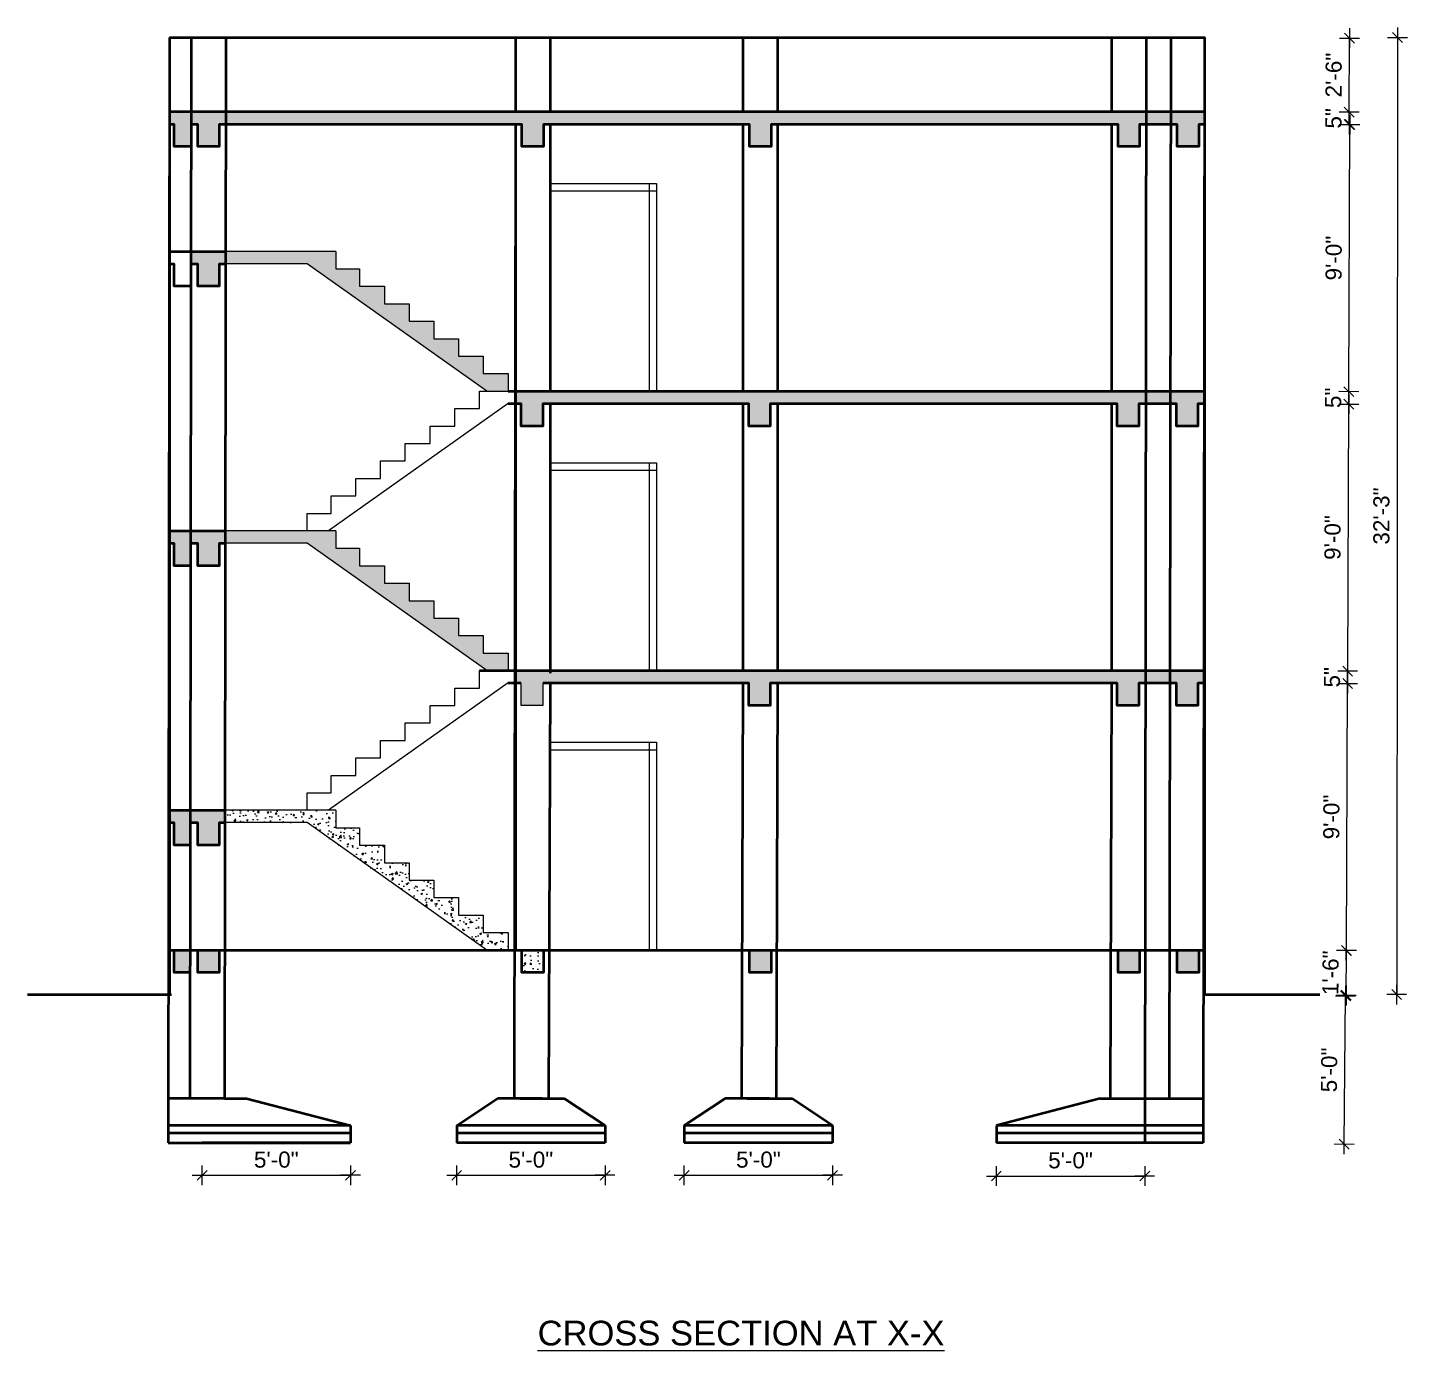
# Model space of a CAD drawing. Header units: inches. Extents: x -14619 to 1971361, y -855114 to -978.
# Drawn here: x 20102 to 20660, y -5093 to -4558 of the extents above; entities that cross this region are included whole.
import ezdxf

# ---------------------------------------------------------------- set-up
doc = ezdxf.new("R2010")
doc.units = ezdxf.units.IN
doc.header["$LTSCALE"] = 0.5
doc.header["$MEASUREMENT"] = 0
doc.header["$PDMODE"] = 66
for name, color, linetype, lineweight in [('DIM', 180, 'Continuous', 5), ('HACTH', 8, 'Continuous', 5), ('stair', 132, 'Continuous', 13), ('TEXT', 220, 'Continuous', 9), ('wall', 20, 'Continuous', 40), ('window', 6, 'Continuous', 13)]:
    doc.layers.add(name, color=color, linetype=linetype, lineweight=lineweight)
doc.styles.add('arial', font='arial.ttf')
doc.dimstyles.new('1 96', dxfattribs={"dimtxt": 6.5, "dimasz": 4, "dimexe": 0, "dimexo": 0, "dimgap": 3, "dimtad": 1, "dimdec": 0, "dimzin": 11, "dimdsep": 46, "dimlunit": 3, "dimtxsty": 'arial', "dimblk": 'oblique', "dimcen": 4, "dimse1": 1, "dimse2": 1, "dimclrd": 256, "dimclre": 256, "dimclrt": 256, "dimadec": 0, "dimazin": 0, "dimtfac": 1, "dimtdec": 0, "dimtix": 1, "dimtmove": 0, "dimatfit": 3, "dimldrblk": 'Arrow2', "dimfxl": 1, "dimtolj": 1, "dimtzin": 0, "dimlwd": -1, "dimlwe": 9, "dimarcsym": 0})
pattern_1 = [(50, (-96685.0153, -7682.3585), (7.17260183, -0.62752135), [0.75, -8.25]), (355, (-96685.015, -7682.3585), (-1.38751334, 7.52192134), [0.6, -6.6]), (100.4514445, (-96684.4176, -7682.411), (5.78508847, 6.8943999), [0.6374019, -7.0114211]), (46.1842, (-96685.015, -7680.3585), (10.6724133, -1.6551928), [1.125, -12.375]), (96.635635, (-96684.126, -7680.496), (9.3466195, 9.741186), [0.9561034, -10.5171376]), (351.184164, (-96685.015, -7680.359), (9.3466195, 9.741186), [0.9, -9.9]), (21, (-96684.0153, -7680.8585), (5.96907052, -4.0261889), [0.75, -8.25]), (326, (-96684.015, -7680.8585), (2.4331533, 7.25150045), [0.6, -6.6]), (71.451445, (-96683.518, -7681.194), (8.40222377, 3.22531153), [0.6374019, -7.0114211]), (37.5, (-96685.0153, -7682.3585), (0.121598553, 3.32893854), [0, -6.52, 0, -6.7, 0, -6.625]), (7.5, (-96685.0153, -7682.3585), (2.63069537, 3.94411712), [0, -3.82, 0, -6.37, 0, -2.525]), (327.5, (-96687.2453, -7682.3585), (5.33822436, -0.22554872), [0, -2.5, 0, -7.8, 0, -10.35]), (317.5, (-96688.2453, -7682.3585), (5.8318617, 1.00104982), [0, -3.25, 0, -5.18, 0, -7.35])]

# ---------------------------------------------------------------- blocks, each defined once
blk = doc.blocks.new('oblique')
at = {"lineweight": 9}
for p, q in [((1, 0), (-1, 0)), ((-0.5, -0.5), (0.5, 0.5)), ((0, 1), (0, -1))]:
    blk.add_line(p, q, dxfattribs=at)
blk = doc.blocks.new('*D1055')
at = {"layer": 'Defpoints', "color": 0, "transparency": 16777216}
for p in [(20633.65, -4562.37), (20633.33, -4949.37), (20655.61, -4949.39)]:
    blk.add_point(p, dxfattribs=at)
at = {"layer": 'DIM', "transparency": 16777216}
blk.add_line((20655.93, -4562.39), (20655.61, -4949.39), dxfattribs=at)
at = {"layer": 'DIM', "transparency": 16777216, "xscale": 4, "yscale": 4, "zscale": 4}
for p, rotation in [((20655.93, -4562.39), 89.95244177428859), ((20655.61, -4949.39), 269.9524417742886)]:
    blk.add_blockref('oblique', p, dxfattribs=dict(at, rotation=rotation))
at = {"layer": 'DIM', "transparency": 16777216, "insert": (20649.45, -4755.88), "char_height": 6.5, "attachment_point": 5, "rotation": 89.9524, "style": 'arial'}
blk.add_mtext('\\A1;32\'-3"', dxfattribs=at)
blk = doc.blocks.new('_Oblique')
at = {"color": 0, "linetype": 'ByBlock', "lineweight": -2}
blk.add_line((-0.5, -0.5), (0.5, 0.5), dxfattribs=at)
blk = doc.blocks.new('Arrow2')
for p, q in [((-4.1, 0.75), (-3.08, 0)), ((0, 0), (-4.1, 0.75)), ((-3.08, 0), (-4.1, -0.75)), ((-4.1, -0.75), (0, 0))]:
    blk.add_line(p, q)
blk.add_solid([(-4.1, 0.75), (0, 0), (-3.08, 0), (-4.1, -0.75)])
blk = doc.blocks.new('*D1171')
at = {"layer": 'Defpoints', "color": 0, "transparency": 16777216}
for p in [(20577.89, -4949.37), (20634.92, -4949.92), (20577.31, -5009.38)]:
    blk.add_point(p, dxfattribs=at)
at = {"layer": 'DIM', "transparency": 16777216}
blk.add_line((20634.34, -5009.93), (20634.92, -4949.92), dxfattribs=at)
at = {"layer": 'DIM', "transparency": 16777216, "xscale": 4, "yscale": 4, "zscale": 4}
for p, rotation in [((20634.92, -4949.92), 89.44740989079257), ((20634.34, -5009.93), 269.4474098907925)]:
    blk.add_blockref('oblique', p, dxfattribs=dict(at, rotation=rotation))
at = {"layer": 'DIM', "transparency": 16777216, "insert": (20628.31, -4979.86), "char_height": 6.5, "attachment_point": 5, "rotation": 89.4474, "style": 'arial'}
blk.add_mtext('\\A1;5\'-0"', dxfattribs=at)
blk = doc.blocks.new('*D1172')
at = {"layer": 'Defpoints', "color": 0, "transparency": 16777216}
for p in [(20578.21, -4931.37), (20635.25, -4931.6), (20577.89, -4949.37)]:
    blk.add_point(p, dxfattribs=at)
at = {"layer": 'DIM', "transparency": 16777216}
for p, q in [((20635.17, -4949.6), (20635.25, -4931.6)), ((20635.25, -4931.6), (20635.26, -4927.6)), ((20635.17, -4949.6), (20635.15, -4953.6))]:
    blk.add_line(p, q, dxfattribs=at)
at = {"layer": 'DIM', "transparency": 16777216, "xscale": 4, "yscale": 4, "zscale": 4}
for p, rotation in [((20635.25, -4931.6), 269.7640393140523), ((20635.17, -4949.6), 89.76403931405231)]:
    blk.add_blockref('oblique', p, dxfattribs=dict(at, rotation=rotation))
at = {"layer": 'DIM', "transparency": 16777216, "insert": (20628.89, -4940.58), "char_height": 6.5, "attachment_point": 5, "rotation": 89.764, "style": 'arial'}
blk.add_mtext('\\A1;1\'-6"', dxfattribs=at)
blk = doc.blocks.new('*D1056')
at = {"layer": 'Defpoints', "color": 0, "transparency": 16777216}
for p in [(20578.21, -4823.37), (20635.76, -4823.6), (20578.21, -4931.37)]:
    blk.add_point(p, dxfattribs=at)
at = {"layer": 'DIM', "transparency": 16777216}
blk.add_line((20635.32, -4931.6), (20635.76, -4823.6), dxfattribs=at)
at = {"layer": 'DIM', "transparency": 16777216, "xscale": 4, "yscale": 4, "zscale": 4}
for p, rotation in [((20635.76, -4823.6), 89.76403931405227), ((20635.32, -4931.6), 269.7640393140523)]:
    blk.add_blockref('oblique', p, dxfattribs=dict(at, rotation=rotation))
at = {"layer": 'DIM', "transparency": 16777216, "insert": (20629.22, -4877.58), "char_height": 6.5, "attachment_point": 5, "rotation": 89.764, "style": 'arial'}
blk.add_mtext('\\A1;9\'-0"', dxfattribs=at)
blk = doc.blocks.new('*D1173')
at = {"layer": 'Defpoints', "color": 0, "transparency": 16777216}
for p in [(20578.21, -4818.37), (20635.79, -4818.6), (20578.21, -4823.37)]:
    blk.add_point(p, dxfattribs=at)
at = {"layer": 'DIM', "transparency": 16777216}
for p, q in [((20635.79, -4818.6), (20635.8, -4814.6)), ((20635.76, -4823.6), (20635.79, -4818.6)), ((20635.76, -4823.6), (20635.75, -4827.6))]:
    blk.add_line(p, q, dxfattribs=at)
at = {"layer": 'DIM', "transparency": 16777216, "xscale": 4, "yscale": 4, "zscale": 4}
for p, rotation in [((20635.79, -4818.6), 269.7640393140523), ((20635.76, -4823.6), 89.76403931405231)]:
    blk.add_blockref('oblique', p, dxfattribs=dict(at, rotation=rotation))
at = {"layer": 'DIM', "transparency": 16777216, "insert": (20629.47, -4821.08), "char_height": 6.5, "attachment_point": 5, "rotation": 89.764, "style": 'arial'}
blk.add_mtext('\\A1;5"', dxfattribs=at)
blk = doc.blocks.new('*D1174')
at = {"layer": 'Defpoints', "color": 0, "transparency": 16777216}
for p in [(20578.21, -4710.37), (20636.23, -4710.61), (20578.21, -4818.37)]:
    blk.add_point(p, dxfattribs=at)
at = {"layer": 'DIM', "transparency": 16777216}
blk.add_line((20635.79, -4818.6), (20636.23, -4710.61), dxfattribs=at)
at = {"layer": 'DIM', "transparency": 16777216, "xscale": 4, "yscale": 4, "zscale": 4}
for p, rotation in [((20636.23, -4710.61), 89.76403931405227), ((20635.79, -4818.6), 269.7640393140523)]:
    blk.add_blockref('oblique', p, dxfattribs=dict(at, rotation=rotation))
at = {"layer": 'DIM', "transparency": 16777216, "insert": (20629.69, -4764.58), "char_height": 6.5, "attachment_point": 5, "rotation": 89.764, "style": 'arial'}
blk.add_mtext('\\A1;9\'-0"', dxfattribs=at)
blk = doc.blocks.new('*D1175')
at = {"layer": 'Defpoints', "color": 0, "transparency": 16777216}
for p in [(20578.21, -4705.37), (20636.25, -4705.61), (20578.21, -4710.37)]:
    blk.add_point(p, dxfattribs=at)
at = {"layer": 'DIM', "transparency": 16777216}
for p, q in [((20636.25, -4705.61), (20636.27, -4701.61)), ((20636.23, -4710.61), (20636.25, -4705.61)), ((20636.23, -4710.61), (20636.21, -4714.61))]:
    blk.add_line(p, q, dxfattribs=at)
at = {"layer": 'DIM', "transparency": 16777216, "xscale": 4, "yscale": 4, "zscale": 4}
for p, rotation in [((20636.25, -4705.61), 269.7640393140523), ((20636.23, -4710.61), 89.76403931405231)]:
    blk.add_blockref('oblique', p, dxfattribs=dict(at, rotation=rotation))
at = {"layer": 'DIM', "transparency": 16777216, "insert": (20629.93, -4708.08), "char_height": 6.5, "attachment_point": 5, "rotation": 89.764, "style": 'arial'}
blk.add_mtext('\\A1;5"', dxfattribs=at)
blk = doc.blocks.new('*D1176')
at = {"layer": 'Defpoints', "color": 0, "transparency": 16777216}
for p in [(20577.89, -4597.37), (20636.7, -4597.61), (20578.21, -4705.37)]:
    blk.add_point(p, dxfattribs=at)
at = {"layer": 'DIM', "transparency": 16777216}
blk.add_line((20636.25, -4705.61), (20636.7, -4597.61), dxfattribs=at)
at = {"layer": 'DIM', "transparency": 16777216, "xscale": 4, "yscale": 4, "zscale": 4}
for p, rotation in [((20636.7, -4597.61), 89.76403931405227), ((20636.25, -4705.61), 269.7640393140523)]:
    blk.add_blockref('oblique', p, dxfattribs=dict(at, rotation=rotation))
at = {"layer": 'DIM', "transparency": 16777216, "insert": (20630.15, -4651.58), "char_height": 6.5, "attachment_point": 5, "rotation": 89.764, "style": 'arial'}
blk.add_mtext('\\A1;9\'-0"', dxfattribs=at)
blk = doc.blocks.new('*D1177')
at = {"layer": 'Defpoints', "color": 0, "transparency": 16777216}
for p in [(20577.89, -4592.37), (20577.89, -4597.37), (20636.39, -4592.61)]:
    blk.add_point(p, dxfattribs=at)
at = {"layer": 'DIM', "transparency": 16777216}
for p, q in [((20636.39, -4592.61), (20636.41, -4588.61)), ((20636.37, -4597.61), (20636.39, -4592.61)), ((20636.37, -4597.61), (20636.36, -4601.61))]:
    blk.add_line(p, q, dxfattribs=at)
at = {"layer": 'DIM', "transparency": 16777216, "xscale": 4, "yscale": 4, "zscale": 4}
for p, rotation in [((20636.39, -4592.61), 269.7640393140523), ((20636.37, -4597.61), 89.76403931405231)]:
    blk.add_blockref('oblique', p, dxfattribs=dict(at, rotation=rotation))
at = {"layer": 'DIM', "transparency": 16777216, "insert": (20630.08, -4595.08), "char_height": 6.5, "attachment_point": 5, "rotation": 89.764, "style": 'arial'}
blk.add_mtext('\\A1;5"', dxfattribs=at)
blk = doc.blocks.new('*D1178')
at = {"layer": 'Defpoints', "color": 0, "transparency": 16777216}
for p in [(20577.89, -4562.37), (20636.52, -4562.61), (20577.89, -4592.37)]:
    blk.add_point(p, dxfattribs=at)
at = {"layer": 'DIM', "transparency": 16777216}
blk.add_line((20636.39, -4592.61), (20636.52, -4562.61), dxfattribs=at)
at = {"layer": 'DIM', "transparency": 16777216, "xscale": 4, "yscale": 4, "zscale": 4}
for p, rotation in [((20636.52, -4562.61), 89.76403931405227), ((20636.39, -4592.61), 269.7640393140523)]:
    blk.add_blockref('oblique', p, dxfattribs=dict(at, rotation=rotation))
at = {"layer": 'DIM', "transparency": 16777216, "insert": (20630.14, -4577.58), "char_height": 6.5, "attachment_point": 5, "rotation": 89.764, "style": 'arial'}
blk.add_mtext('\\A1;2\'-6"', dxfattribs=at)
blk = doc.blocks.new('*D1182')
at = {"layer": 'Defpoints', "color": 0, "transparency": 16777216}
for p in [(20275.5, -5009.38), (20335.5, -5009.38), (20335.5, -5022.47)]:
    blk.add_point(p, dxfattribs=at)
at = {"layer": 'DIM', "transparency": 16777216}
blk.add_line((20275.5, -5022.47), (20335.5, -5022.47), dxfattribs=at)
at = {"layer": 'DIM', "transparency": 16777216, "xscale": 4, "yscale": 4, "zscale": 4, "rotation": 180}
blk.add_blockref('oblique', (20275.5, -5022.47), dxfattribs=at)
at = {"layer": 'DIM', "transparency": 16777216, "xscale": 4, "yscale": 4, "zscale": 4}
blk.add_blockref('oblique', (20335.5, -5022.47), dxfattribs=at)
at = {"layer": 'DIM', "transparency": 16777216, "insert": (20305.5, -5016.16), "char_height": 6.5, "attachment_point": 5, "style": 'arial'}
blk.add_mtext('\\A1;5\'-0"', dxfattribs=at)
blk = doc.blocks.new('*D1057')
at = {"layer": 'Defpoints', "color": 0, "transparency": 16777216}
for p in [(20367.5, -5009.38), (20427.5, -5009.38), (20427.5, -5022.47)]:
    blk.add_point(p, dxfattribs=at)
at = {"layer": 'DIM', "transparency": 16777216}
blk.add_line((20367.5, -5022.47), (20427.5, -5022.47), dxfattribs=at)
at = {"layer": 'DIM', "transparency": 16777216, "xscale": 4, "yscale": 4, "zscale": 4, "rotation": 180}
blk.add_blockref('oblique', (20367.5, -5022.47), dxfattribs=at)
at = {"layer": 'DIM', "transparency": 16777216, "xscale": 4, "yscale": 4, "zscale": 4}
blk.add_blockref('oblique', (20427.5, -5022.47), dxfattribs=at)
at = {"layer": 'DIM', "transparency": 16777216, "insert": (20397.5, -5016.16), "char_height": 6.5, "attachment_point": 5, "style": 'arial'}
blk.add_mtext('\\A1;5\'-0"', dxfattribs=at)
blk = doc.blocks.new('*D1058')
at = {"layer": 'Defpoints', "color": 0, "transparency": 16777216}
for p in [(20493.72, -5009.66), (20553.72, -5009.66), (20553.72, -5022.76)]:
    blk.add_point(p, dxfattribs=at)
at = {"layer": 'DIM', "transparency": 16777216}
blk.add_line((20493.72, -5022.76), (20553.72, -5022.76), dxfattribs=at)
at = {"layer": 'DIM', "transparency": 16777216, "xscale": 4, "yscale": 4, "zscale": 4, "rotation": 180}
blk.add_blockref('oblique', (20493.72, -5022.76), dxfattribs=at)
at = {"layer": 'DIM', "transparency": 16777216, "xscale": 4, "yscale": 4, "zscale": 4}
blk.add_blockref('oblique', (20553.72, -5022.76), dxfattribs=at)
at = {"layer": 'DIM', "transparency": 16777216, "insert": (20523.72, -5016.44), "char_height": 6.5, "attachment_point": 5, "style": 'arial'}
blk.add_mtext('\\A1;5\'-0"', dxfattribs=at)
blk = doc.blocks.new('*D1059')
at = {"layer": 'Defpoints', "color": 0, "transparency": 16777216}
for p in [(20172.55, -5009.38), (20232.55, -5009.38), (20232.55, -5022.47)]:
    blk.add_point(p, dxfattribs=at)
at = {"layer": 'DIM', "transparency": 16777216}
blk.add_line((20172.55, -5022.47), (20232.55, -5022.47), dxfattribs=at)
at = {"layer": 'DIM', "transparency": 16777216, "xscale": 4, "yscale": 4, "zscale": 4, "rotation": 180}
blk.add_blockref('oblique', (20172.55, -5022.47), dxfattribs=at)
at = {"layer": 'DIM', "transparency": 16777216, "xscale": 4, "yscale": 4, "zscale": 4}
blk.add_blockref('oblique', (20232.55, -5022.47), dxfattribs=at)
at = {"layer": 'DIM', "transparency": 16777216, "insert": (20202.55, -5016.16), "char_height": 6.5, "attachment_point": 5, "style": 'arial'}
blk.add_mtext('\\A1;5\'-0"', dxfattribs=at)

msp = doc.modelspace()

# ---------------------------------------------------------------- hatches: boundary and pattern name
at = {"layer": 'HACTH'}
h = msp.add_hatch(dxfattribs=at)
h.set_pattern_fill('AR-CONC', color=256)
h.set_pattern_definition(pattern_1)
h.paths.add_polyline_path([(20168.13, -4592.37), (20159.4, -4592.37), (20159.4, -4597.37), (20161.12, -4597.37), (20161.12, -4606.37), (20168.13, -4606.37)])
h.paths.add_polyline_path([(20182.13, -4592.37), (20168.13, -4592.37), (20168.13, -4597.37), (20170.63, -4597.37), (20170.63, -4606.37), (20179.63, -4606.37), (20179.63, -4597.37), (20182.13, -4597.37)])
h.paths.add_polyline_path([(20554.3, -4592.37), (20182.13, -4592.37), (20182.13, -4597.37), (20301.76, -4597.37), (20301.76, -4606.37), (20310.76, -4606.37), (20310.76, -4597.37), (20313.26, -4597.37), (20393.76, -4597.37), (20393.76, -4606.37), (20402.76, -4606.37), (20402.76, -4597.37), (20405.26, -4597.37), (20542.8, -4597.37), (20542.8, -4606.37), (20551.8, -4606.37), (20551.8, -4597.37), (20554.3, -4597.37)])
h.paths.add_polyline_path([(20564.21, -4592.37), (20554.3, -4592.37), (20554.3, -4597.37), (20564.21, -4597.37)])
h.paths.add_polyline_path([(20577.89, -4592.37), (20564.21, -4592.37), (20564.21, -4597.37), (20566.7, -4597.37), (20566.7, -4606.37), (20575.7, -4606.37), (20575.7, -4597.37), (20577.89, -4597.37)])
h.paths.add_polyline_path([(20575.38, -4710.37), (20577.89, -4710.37), (20577.89, -4705.37), (20564.21, -4705.37), (20564.21, -4710.37), (20566.38, -4710.37), (20566.38, -4719.37), (20575.38, -4719.37)])
h.paths.add_polyline_path([(20551.48, -4710.37), (20553.98, -4710.37), (20554.3, -4710.37), (20554.3, -4705.37), (20299.27, -4705.37), (20299.27, -4710.37), (20301.44, -4710.37), (20301.44, -4719.37), (20310.44, -4719.37), (20310.44, -4710.37), (20312.94, -4710.37), (20393.44, -4710.37), (20393.44, -4719.37), (20402.44, -4719.37), (20402.44, -4710.37), (20404.94, -4710.37), (20542.48, -4710.37), (20542.48, -4719.37), (20551.48, -4719.37)])
h.paths.add_polyline_path([(20564.21, -4705.37), (20554.3, -4705.37), (20554.3, -4710.37), (20564.21, -4710.37)])
h.paths.add_polyline_path([(20575.38, -4823.37), (20577.89, -4823.37), (20577.89, -4818.37), (20564.21, -4818.37), (20564.21, -4823.37), (20566.38, -4823.37), (20566.38, -4832.37), (20575.38, -4832.37)])
h.paths.add_polyline_path([(20554.3, -4818.37), (20299.27, -4818.37), (20299.27, -4823.37), (20301.44, -4823.37), (20301.44, -4832.37), (20310.44, -4832.37), (20310.44, -4823.37), (20312.94, -4823.37), (20393.44, -4823.37), (20393.44, -4832.37), (20402.44, -4832.37), (20402.44, -4823.37), (20404.94, -4823.37), (20542.48, -4823.37), (20542.48, -4832.37), (20551.48, -4832.37), (20551.48, -4823.37), (20553.98, -4823.37), (20554.3, -4823.37)])
h.paths.add_polyline_path([(20564.21, -4818.37), (20554.3, -4818.37), (20554.3, -4823.37), (20564.21, -4823.37)])
h.paths.add_polyline_path([(20168.13, -4931.37), (20168.13, -4931.37), (20161.12, -4931.37), (20161.12, -4940.37), (20168.13, -4940.37)])
h.paths.add_polyline_path([(20179.63, -4931.37), (20170.63, -4931.37), (20170.63, -4940.37), (20179.63, -4940.37)])
h.paths.add_polyline_path([(20402.76, -4931.37), (20393.76, -4931.37), (20393.76, -4940.37), (20402.76, -4940.37)])
h.paths.add_polyline_path([(20551.8, -4931.37), (20542.8, -4931.37), (20542.8, -4940.37), (20551.8, -4940.37)])
h.paths.add_polyline_path([(20575.7, -4931.37), (20566.7, -4931.37), (20566.7, -4940.37), (20575.7, -4940.37)])
h.paths.add_polyline_path([(20554.3, -5009.38), (20577.31, -5009.38), (20577.31, -5009.37), (20554.3, -5009.37)])
h.paths.add_polyline_path([(20536.27, -5009.38), (20554.3, -5009.38), (20554.3, -5009.37), (20536.3, -5009.37)])
h.paths.add_polyline_path([(20384.56, -5009.38), (20411.59, -5009.38), (20411.58, -5009.37), (20393.58, -5009.37), (20384.58, -5009.37)])
h.paths.add_polyline_path([(20292.56, -5009.38), (20319.59, -5009.38), (20319.58, -5009.37), (20301.58, -5009.37), (20292.58, -5009.37)])
h.paths.add_polyline_path([(20181.79, -4818.37), (20181.78, -4823.37), (20182.13, -4823.37), (20182.13, -4818.37)])
h.paths.add_polyline_path([(20167.79, -4818.37), (20167.77, -4832.37), (20168.13, -4832.37), (20168.13, -4818.37)])
h.paths.add_polyline_path([(20181.94, -4705.37), (20181.93, -4710.37), (20182.13, -4710.37), (20182.13, -4705.37)])
h.paths.add_polyline_path([(20167.94, -4705.37), (20167.92, -4719.37), (20168.13, -4719.37), (20168.13, -4705.37)])
h = msp.add_hatch(dxfattribs=at)
h.set_pattern_fill('AR-CONC', color=256)
h.set_pattern_definition(pattern_1)
h.paths.add_polyline_path([(20179.63, -4879.87), (20181.7, -4879.87), (20181.71, -4874.87), (20174.38, -4874.87), (20167.71, -4874.87), (20167.7, -4879.87), (20170.63, -4879.87), (20170.63, -4888.87), (20179.63, -4888.87)])
h.paths.add_polyline_path([(20167.71, -4874.87), (20159.4, -4874.87), (20159.4, -4879.87), (20161.13, -4879.87), (20161.13, -4888.87), (20167.69, -4888.87)])
h.paths.add_polyline_path([(20179.63, -4766.87), (20181.86, -4766.87), (20181.86, -4761.87), (20175.63, -4761.87), (20167.86, -4761.87), (20167.86, -4766.87), (20170.63, -4766.87), (20170.63, -4775.87), (20179.63, -4775.87)])
h.paths.add_polyline_path([(20167.86, -4761.87), (20159.4, -4761.87), (20159.4, -4766.87), (20161.13, -4766.87), (20161.13, -4775.87), (20167.84, -4775.87)])
h.paths.add_polyline_path([(20179.63, -4653.87), (20182.01, -4653.87), (20182.02, -4648.87), (20175.63, -4648.87), (20168.02, -4648.87), (20168.01, -4653.87), (20170.63, -4653.87), (20170.63, -4662.87), (20179.63, -4662.87)])
h = msp.add_hatch(dxfattribs=at)
h.set_pattern_fill('AR-CONC', color=256)
h.set_pattern_definition(pattern_1)
h.paths.add_polyline_path([(20313.26, -4818.37), (20299.27, -4818.37), (20299.27, -4823.37), (20301.44, -4823.37), (20301.44, -4832.37), (20310.44, -4832.37), (20310.44, -4823.37), (20313.26, -4823.37)])
h.paths.add_polyline_path([(20402.44, -4823.37), (20405.26, -4823.37), (20405.26, -4818.37), (20391.26, -4818.37), (20391.26, -4823.37), (20393.44, -4823.37), (20393.44, -4832.37), (20402.44, -4832.37)])
h.paths.add_polyline_path([(20276.26, -4797.18), (20266.26, -4797.18), (20266.26, -4790.12), (20256.26, -4790.12), (20256.26, -4783.05), (20246.26, -4783.05), (20246.26, -4775.99), (20236.26, -4775.99), (20236.26, -4768.93), (20226.62, -4768.93), (20226.62, -4761.87), (20182.13, -4761.87), (20182.13, -4766.87), (20215.08, -4766.87), (20287.63, -4818.37), (20294.72, -4818.37), (20296.26, -4818.37), (20296.26, -4811.3), (20286.26, -4811.3), (20286.26, -4804.24), (20276.26, -4804.24)])
h.paths.add_polyline_path([(20266.26, -4677.12), (20256.26, -4677.12), (20256.26, -4670.05), (20246.26, -4670.05), (20246.26, -4662.99), (20236.26, -4662.99), (20236.26, -4655.93), (20226.62, -4655.93), (20226.62, -4648.87), (20182.13, -4648.87), (20182.13, -4653.87), (20215.08, -4653.87), (20287.63, -4705.37), (20296.26, -4705.37), (20296.26, -4698.3), (20286.26, -4698.3), (20286.26, -4691.24), (20276.26, -4691.24), (20276.26, -4684.18), (20266.26, -4684.18)])
h = msp.add_hatch(dxfattribs=at)
h.set_pattern_fill('AR-CONC', color=256)
h.set_pattern_definition(pattern_1)
h.paths.add_polyline_path([(20310.76, -4931.37), (20301.76, -4931.37), (20301.76, -4940.37), (20310.76, -4940.37)])
h.paths.add_polyline_path([(20266.26, -4903.12), (20256.26, -4903.12), (20256.26, -4896.05), (20246.26, -4896.05), (20246.26, -4888.99), (20236.26, -4888.99), (20236.26, -4881.93), (20226.62, -4881.93), (20226.62, -4874.87), (20182.13, -4874.87), (20182.13, -4879.87), (20215.08, -4879.87), (20287.63, -4931.37), (20296.26, -4931.37), (20296.26, -4924.3), (20286.26, -4924.3), (20286.26, -4917.24), (20276.26, -4917.24), (20276.26, -4910.18), (20266.26, -4910.18)])

# ---------------------------------------------------------------- linework, layer by layer
at = {"layer": 'DIM'}
msp.add_lwpolyline([(20298.94, -4823.37), (20301.44, -4823.37), (20301.44, -4832.37), (20310.44, -4832.37), (20310.44, -4823.37), (20312.94, -4823.37)], dxfattribs=at)
at = {"layer": 'stair'}
for p, q in [((20226.62, -4648.87), (20182.13, -4648.87)), ((20226.62, -4648.87), (20226.62, -4655.93)), ((20215.08, -4653.87), (20182.13, -4653.87)), ((20287.63, -4705.37), (20215.08, -4653.87)), ((20226.62, -4655.93), (20236.26, -4655.93)), ((20236.26, -4655.93), (20236.26, -4662.99)), ((20236.26, -4662.99), (20246.26, -4662.99)), ((20246.26, -4662.99), (20246.26, -4670.05)), ((20246.26, -4670.05), (20256.26, -4670.05)), ((20256.26, -4670.05), (20256.26, -4677.12)), ((20256.26, -4677.12), (20266.26, -4677.12)), ((20266.26, -4677.12), (20266.26, -4684.18)), ((20266.26, -4684.18), (20276.26, -4684.18)), ((20276.26, -4684.18), (20276.26, -4691.24)), ((20276.26, -4691.24), (20286.26, -4691.24)), ((20286.26, -4691.24), (20286.26, -4698.3)), ((20286.26, -4698.3), (20296.26, -4698.3)), ((20296.26, -4698.3), (20296.26, -4705.37)), ((20284.72, -4712.43), (20284.72, -4705.37)), ((20284.72, -4705.37), (20296.26, -4705.37)), ((20296.26, -4710.37), (20223.72, -4761.87)), ((20274.72, -4712.43), (20284.72, -4712.43)), ((20274.72, -4719.49), (20274.72, -4712.43)), ((20264.72, -4719.49), (20274.72, -4719.49)), ((20264.72, -4726.55), (20264.72, -4719.49)), ((20254.72, -4726.55), (20264.72, -4726.55)), ((20254.72, -4733.62), (20254.72, -4726.55)), ((20244.72, -4733.62), (20254.72, -4733.62)), ((20244.72, -4740.68), (20244.72, -4733.62)), ((20234.72, -4740.68), (20244.72, -4740.68)), ((20234.72, -4747.74), (20234.72, -4740.68)), ((20224.72, -4747.74), (20234.72, -4747.74)), ((20224.72, -4754.8), (20224.72, -4747.74)), ((20215.08, -4754.8), (20224.72, -4754.8)), ((20215.08, -4761.87), (20215.08, -4754.8)), ((20226.62, -4761.87), (20182.13, -4761.87)), ((20226.62, -4761.87), (20226.62, -4768.93)), ((20215.08, -4766.87), (20182.13, -4766.87)), ((20287.63, -4818.37), (20215.08, -4766.87)), ((20226.62, -4768.93), (20236.26, -4768.93)), ((20236.26, -4768.93), (20236.26, -4775.99)), ((20236.26, -4775.99), (20246.26, -4775.99)), ((20246.26, -4775.99), (20246.26, -4783.05)), ((20246.26, -4783.05), (20256.26, -4783.05)), ((20256.26, -4783.05), (20256.26, -4790.12)), ((20256.26, -4790.12), (20266.26, -4790.12)), ((20266.26, -4790.12), (20266.26, -4797.18)), ((20266.26, -4797.18), (20276.26, -4797.18)), ((20276.26, -4797.18), (20276.26, -4804.24)), ((20276.26, -4804.24), (20286.26, -4804.24)), ((20286.26, -4804.24), (20286.26, -4811.3)), ((20286.26, -4811.3), (20296.26, -4811.3)), ((20296.26, -4811.3), (20296.26, -4818.37)), ((20284.72, -4825.43), (20284.72, -4818.37)), ((20284.72, -4818.37), (20294.72, -4818.37)), ((20296.26, -4823.37), (20223.72, -4874.87)), ((20274.72, -4825.43), (20284.72, -4825.43)), ((20274.72, -4832.49), (20274.72, -4825.43)), ((20264.72, -4832.49), (20274.72, -4832.49)), ((20264.72, -4839.55), (20264.72, -4832.49)), ((20254.72, -4839.55), (20264.72, -4839.55)), ((20254.72, -4846.62), (20254.72, -4839.55)), ((20244.72, -4846.62), (20254.72, -4846.62)), ((20244.72, -4853.68), (20244.72, -4846.62)), ((20234.72, -4853.68), (20244.72, -4853.68)), ((20234.72, -4860.74), (20234.72, -4853.68)), ((20224.72, -4860.74), (20234.72, -4860.74)), ((20224.72, -4867.8), (20224.72, -4860.74)), ((20215.08, -4867.8), (20224.72, -4867.8)), ((20215.08, -4874.87), (20215.08, -4867.8)), ((20226.62, -4874.87), (20182.13, -4874.87)), ((20226.62, -4874.87), (20226.62, -4881.93)), ((20215.08, -4879.87), (20182.13, -4879.87)), ((20287.63, -4931.37), (20215.08, -4879.87)), ((20226.62, -4881.93), (20236.26, -4881.93)), ((20236.26, -4881.93), (20236.26, -4888.99)), ((20236.26, -4888.99), (20246.26, -4888.99)), ((20246.26, -4888.99), (20246.26, -4896.05)), ((20246.26, -4896.05), (20256.26, -4896.05)), ((20256.26, -4896.05), (20256.26, -4903.12)), ((20256.26, -4903.12), (20266.26, -4903.12)), ((20266.26, -4903.12), (20266.26, -4910.18)), ((20266.26, -4910.18), (20276.26, -4910.18)), ((20276.26, -4910.18), (20276.26, -4917.24)), ((20276.26, -4917.24), (20286.26, -4917.24)), ((20286.26, -4917.24), (20286.26, -4924.3)), ((20286.26, -4924.3), (20296.26, -4924.3)), ((20296.26, -4924.3), (20296.26, -4931.37))]:
    msp.add_line(p, q, dxfattribs=at)
at = {"layer": 'wall'}
for p, q in [((20159.4, -4562.37), (20158.82, -5009.38)), ((20159.4, -4562.37), (20159.4, -4949.37)), ((20159.4, -4562.37), (20578.21, -4562.37)), ((20168.13, -4562.37), (20167.55, -4991.38)), ((20182.13, -4562.37), (20181.55, -4991.38)), ((20299.26, -4562.37), (20299.26, -4592.37)), ((20299.27, -4562.37), (20299.27, -4592.37)), ((20299.27, -4562.37), (20299.27, -4592.37)), ((20313.26, -4562.37), (20313.26, -4592.37)), ((20391.26, -4562.37), (20391.26, -4592.37)), ((20405.26, -4562.37), (20405.26, -4592.37)), ((20540.3, -4562.37), (20540.3, -4592.37)), ((20554.3, -4562.37), (20553.72, -5009.38)), ((20564.21, -4562.37), (20563.63, -4991.38)), ((20577.89, -4562.37), (20577.31, -5009.38)), ((20577.89, -4562.37), (20577.89, -4949.37)), ((20159.4, -4592.37), (20578.21, -4592.37)), ((20179.63, -4597.37), (20301.76, -4597.37)), ((20299.26, -4597.37), (20298.68, -4991.38)), ((20299.27, -4597.37), (20299.27, -4931.37)), ((20310.76, -4597.37), (20393.76, -4597.37)), ((20313.26, -4597.37), (20313.26, -4705.37)), ((20391.26, -4597.37), (20391.26, -4705.37)), ((20402.76, -4597.37), (20542.8, -4597.37)), ((20405.26, -4597.37), (20405.26, -4705.37)), ((20540.3, -4597.37), (20540.3, -4705.37)), ((20551.8, -4597.37), (20566.7, -4597.37)), ((20575.7, -4597.37), (20578.21, -4597.37)), ((20299.27, -4675.37), (20299.27, -4710.37)), ((20296.26, -4705.37), (20578.21, -4705.37)), ((20296.26, -4710.37), (20301.44, -4710.37)), ((20310.44, -4710.37), (20393.44, -4710.37)), ((20313.26, -4710.37), (20313.26, -4819.41)), ((20391.26, -4710.37), (20391.26, -4818.37)), ((20402.44, -4710.37), (20542.48, -4710.37)), ((20405.26, -4710.37), (20405.26, -4818.37)), ((20529.4, -4710.37), (20542.48, -4710.37)), ((20540.3, -4710.37), (20540.3, -4818.37)), ((20551.48, -4710.37), (20566.38, -4710.37)), ((20551.48, -4710.37), (20566.38, -4710.37)), ((20575.38, -4710.37), (20578.21, -4710.37)), ((20575.38, -4710.37), (20578.21, -4710.37)), ((20299.27, -4788.37), (20299.27, -4823.37)), ((20284.72, -4818.37), (20578.21, -4818.37)), ((20296.26, -4823.37), (20301.44, -4823.37)), ((20310.44, -4823.37), (20393.44, -4823.37)), ((20313.26, -4823.37), (20312.68, -4991.38)), ((20391.26, -4823.37), (20390.68, -4991.38)), ((20402.44, -4823.37), (20542.48, -4823.37)), ((20405.26, -4823.37), (20404.68, -4991.38)), ((20529.4, -4823.37), (20542.48, -4823.37)), ((20540.3, -4823.37), (20539.72, -4991.38)), ((20551.48, -4823.37), (20566.38, -4823.37)), ((20551.48, -4823.37), (20566.38, -4823.37)), ((20575.38, -4823.37), (20578.21, -4823.37)), ((20575.38, -4823.37), (20578.21, -4823.37)), ((20158.63, -4931.37), (20578.21, -4931.37)), ((20101.98, -4949.37), (20160.16, -4949.37)), ((20577.89, -4949.37), (20624.53, -4949.37)), ((20181.55, -4991.38), (20158.82, -4991.38)), ((20181.55, -4991.38), (20190.55, -4991.38)), ((20190.55, -4991.38), (20232.55, -5002.38)), ((20275.5, -5002.38), (20292, -4991.38)), ((20310, -4991.38), (20292, -4991.38)), ((20301, -4991.38), (20319, -4991.38)), ((20335.5, -5002.38), (20319, -4991.38)), ((20367.5, -5002.38), (20384, -4991.38)), ((20402, -4991.38), (20384, -4991.38)), ((20393, -4991.38), (20411, -4991.38)), ((20427.5, -5002.38), (20411, -4991.38)), ((20535.72, -4991.38), (20493.72, -5002.38)), ((20535.72, -4991.38), (20553.72, -4991.38)), ((20553.72, -4991.38), (20577.31, -4991.38)), ((20232.55, -5002.38), (20158.82, -5002.38)), ((20232.55, -5002.38), (20232.55, -5009.38)), ((20275.5, -5002.38), (20275.5, -5009.38)), ((20335.5, -5002.38), (20275.5, -5002.38)), ((20335.5, -5002.38), (20335.5, -5009.38)), ((20367.5, -5002.38), (20367.5, -5009.38)), ((20427.5, -5002.38), (20367.5, -5002.38)), ((20427.5, -5002.38), (20427.5, -5009.38)), ((20493.72, -5002.38), (20493.72, -5009.38)), ((20553.72, -5002.38), (20493.72, -5002.38)), ((20577.31, -5002.38), (20553.72, -5002.38)), ((20232.55, -5005.38), (20158.82, -5005.38)), ((20158.82, -5009.38), (20232.55, -5009.38)), ((20232.55, -5009.38), (20172.55, -5009.38)), ((20335.5, -5005.38), (20275.5, -5005.38)), ((20335.5, -5009.38), (20275.5, -5009.38)), ((20427.5, -5005.38), (20367.5, -5005.38)), ((20427.5, -5009.38), (20367.5, -5009.38)), ((20553.72, -5005.38), (20493.72, -5005.38)), ((20553.72, -5009.38), (20493.72, -5009.38)), ((20577.31, -5005.38), (20553.72, -5005.38)), ((20577.31, -5009.38), (20553.72, -5009.38))]:
    msp.add_line(p, q, dxfattribs=at)
for points in [[(20159.4, -4597.37), (20161.12, -4597.37), (20161.12, -4606.37), (20168.13, -4606.37)], [(20168.13, -4597.37), (20170.63, -4597.37), (20170.63, -4606.37), (20179.63, -4606.37), (20179.63, -4597.37), (20182.13, -4597.37)], [(20299.26, -4597.37), (20301.76, -4597.37), (20301.76, -4606.37), (20310.76, -4606.37), (20310.76, -4597.37), (20313.26, -4597.37)], [(20391.26, -4597.37), (20393.76, -4597.37), (20393.76, -4606.37), (20402.76, -4606.37), (20402.76, -4597.37), (20405.26, -4597.37)], [(20540.3, -4597.37), (20542.8, -4597.37), (20542.8, -4606.37), (20551.8, -4606.37), (20551.8, -4597.37), (20554.3, -4597.37)], [(20564.2, -4597.37), (20566.7, -4597.37), (20566.7, -4606.37), (20575.7, -4606.37), (20575.7, -4597.37), (20578.2, -4597.37)], [(20159.4, -4648.87), (20175.63, -4648.87), (20182.13, -4648.87)], [(20159.4, -4653.87), (20161.13, -4653.87), (20161.13, -4662.87), (20168.14, -4662.87)], [(20168.01, -4653.87), (20170.63, -4653.87), (20170.63, -4662.87), (20179.63, -4662.87), (20179.63, -4653.87), (20182.13, -4653.87)], [(20298.94, -4710.37), (20301.44, -4710.37), (20301.44, -4719.37), (20310.44, -4719.37), (20310.44, -4710.37), (20312.94, -4710.37)], [(20390.94, -4710.37), (20393.44, -4710.37), (20393.44, -4719.37), (20402.44, -4719.37), (20402.44, -4710.37), (20404.94, -4710.37)], [(20539.98, -4710.37), (20542.48, -4710.37), (20542.48, -4719.37), (20551.48, -4719.37), (20551.48, -4710.37), (20553.98, -4710.37)], [(20563.88, -4710.37), (20566.38, -4710.37), (20566.38, -4719.37), (20575.38, -4719.37), (20575.38, -4710.37), (20577.88, -4710.37)], [(20159.4, -4761.87), (20175.63, -4761.87), (20182.13, -4761.87)], [(20159.4, -4766.87), (20161.13, -4766.87), (20161.13, -4775.87), (20168.14, -4775.87)], [(20167.86, -4766.87), (20170.63, -4766.87), (20170.63, -4775.87), (20179.63, -4775.87), (20179.63, -4766.87), (20182.13, -4766.87)], [(20390.94, -4823.37), (20393.44, -4823.37), (20393.44, -4832.37), (20402.44, -4832.37), (20402.44, -4823.37), (20404.94, -4823.37)], [(20539.98, -4823.37), (20542.48, -4823.37), (20542.48, -4832.37), (20551.48, -4832.37), (20551.48, -4823.37), (20553.98, -4823.37)], [(20563.88, -4823.37), (20566.38, -4823.37), (20566.38, -4832.37), (20575.38, -4832.37), (20575.38, -4823.37), (20577.88, -4823.37)], [(20159.4, -4874.87), (20174.38, -4874.87), (20182.13, -4874.87)], [(20159.4, -4879.87), (20161.13, -4879.87), (20161.13, -4888.87), (20168.14, -4888.87)], [(20167.7, -4879.87), (20170.63, -4879.87), (20170.63, -4888.87), (20179.63, -4888.87), (20179.63, -4879.87), (20182.13, -4879.87)], [(20158.62, -4931.37), (20161.12, -4931.37), (20161.12, -4940.37), (20168.13, -4940.37)], [(20168.13, -4931.37), (20170.63, -4931.37), (20170.63, -4940.37), (20179.63, -4940.37), (20179.63, -4931.37), (20182.13, -4931.37)], [(20299.26, -4931.37), (20301.76, -4931.37), (20301.76, -4940.37), (20310.76, -4940.37), (20310.76, -4931.37), (20313.26, -4931.37)], [(20391.26, -4931.37), (20393.76, -4931.37), (20393.76, -4940.37), (20402.76, -4940.37), (20402.76, -4931.37), (20405.26, -4931.37)], [(20540.3, -4931.37), (20542.8, -4931.37), (20542.8, -4940.37), (20551.8, -4940.37), (20551.8, -4931.37), (20554.3, -4931.37)], [(20564.2, -4931.37), (20566.7, -4931.37), (20566.7, -4940.37), (20575.7, -4940.37), (20575.7, -4931.37), (20578.2, -4931.37)]]:
    msp.add_lwpolyline(points, dxfattribs=at)
at = {"layer": 'window', "ltscale": 0.002}
for p, q in [((20313.26, -4621.37), (20356.26, -4621.37)), ((20313.26, -4624.37), (20356.26, -4624.37)), ((20353.26, -4621.37), (20353.26, -4705.37)), ((20356.26, -4621.37), (20356.26, -4705.37)), ((20313.26, -4734.37), (20356.26, -4734.37)), ((20353.26, -4734.37), (20353.26, -4818.37)), ((20356.26, -4734.37), (20356.26, -4818.37)), ((20313.26, -4737.37), (20356.26, -4737.37)), ((20313.26, -4847.37), (20356.26, -4847.37)), ((20353.26, -4847.37), (20353.26, -4931.37)), ((20356.26, -4847.37), (20356.26, -4931.37)), ((20313.26, -4850.37), (20356.26, -4850.37))]:
    msp.add_line(p, q, dxfattribs=at)

# ---------------------------------------------------------------- texts
at = {"layer": 'TEXT', "ltscale": 5, "insert": (20472.75, -5081.26), "char_height": 10, "width": 248.4605, "attachment_point": 3, "style": 'arial'}
msp.add_mtext('\\pi20.02;{\\L CROSS SECTION AT X-X}', dxfattribs=at)

# ---------------------------------------------------------------- dimensions: what is measured, and where the dimension line sits
at = {"layer": 'DIM'}
dim = msp.add_aligned_dim(p1=(20633.65, -4562.37), p2=(20633.33, -4949.37), distance=22.28, dimstyle='1 96', override={"dimtmove": 1}, dxfattribs=at)
dim.commit()
dim.dimension.update_dxf_attribs({"geometry": '*D1055', "text_midpoint": (20649.45, -4755.88)})
for base, p1, p2, picture, middle in [((20636.52, -4562.61), (20577.89, -4592.37), (20577.89, -4562.37), '*D1178', (20630.14, -4577.58)), ((20636.39, -4592.61), (20577.89, -4597.37), (20577.89, -4592.37), '*D1177', (20630.08, -4595.08)), ((20636.7, -4597.61), (20578.21, -4705.37), (20577.89, -4597.37), '*D1176', (20630.15, -4651.58)), ((20636.25, -4705.61), (20578.21, -4710.37), (20578.21, -4705.37), '*D1175', (20629.93, -4708.08)), ((20636.23, -4710.61), (20578.21, -4818.37), (20578.21, -4710.37), '*D1174', (20629.69, -4764.58)), ((20635.79, -4818.6), (20578.21, -4823.37), (20578.21, -4818.37), '*D1173', (20629.47, -4821.08)), ((20635.76, -4823.6), (20578.21, -4931.37), (20578.21, -4823.37), '*D1056', (20629.22, -4877.58)), ((20635.25, -4931.6), (20577.89, -4949.37), (20578.21, -4931.37), '*D1172', (20628.89, -4940.58))]:
    dim = msp.add_linear_dim(base=base, p1=p1, p2=p2, angle=269.764, dimstyle='1 96', override={"dimtmove": 1}, dxfattribs=at)
    dim.commit()
    dim.dimension.update_dxf_attribs({"geometry": picture, "text_midpoint": middle})
for p1, p2, distance, picture, middle in [((20577.31, -5009.38), (20577.89, -4949.37), -57.03, '*D1171', (20628.31, -4979.86)), ((20172.55, -5009.38), (20232.55, -5009.38), -13.1, '*D1059', (20202.55, -5016.16)), ((20275.5, -5009.38), (20335.5, -5009.38), -13.1, '*D1182', (20305.5, -5016.16)), ((20367.5, -5009.38), (20427.5, -5009.38), -13.1, '*D1057', (20397.5, -5016.16)), ((20493.72, -5009.66), (20553.72, -5009.66), -13.1, '*D1058', (20523.72, -5016.44))]:
    dim = msp.add_aligned_dim(p1=p1, p2=p2, distance=distance, dimstyle='1 96', dxfattribs=at)
    dim.commit()
    dim.dimension.update_dxf_attribs({"geometry": picture, "text_midpoint": middle})

doc.saveas('drawing.dxf')
